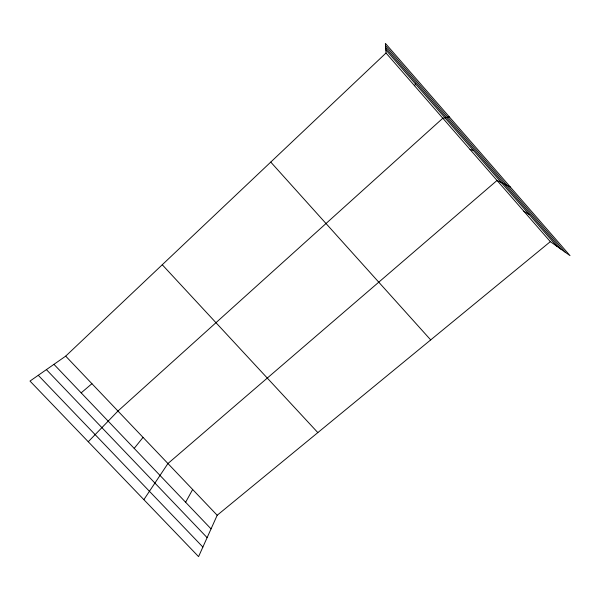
<?xml version="1.0" encoding="UTF-8"?>
<svg xmlns="http://www.w3.org/2000/svg" width="600" height="600" viewBox="0 0 600 600"><rect width="100%" height="100%" fill="white"/><g stroke="black" fill="none" stroke-linecap="round" stroke-linejoin="round"><path stroke-width="0.9" d="M550.335 241.65L217.185 515.265L198.57 556.62L30 381.075L65.692 356.138L386.033 53.002L385.38 43.38L570 255.608L550.335 241.65L386.033 53.002M414.555 85.755L415.522 83.985M185.625 502.26L192.653 489.495M143.865 499.65L167.94 463.53L497.033 180.458L510.24 186.907M134.197 448.388L143.04 437.385M88.252 441.743L117.96 411.037L442.838 118.222L449.34 116.91M81.172 392.857L91.927 383.692M470.048 149.468L473.272 150.322M523.793 211.185L529.162 214.522M38.273 375.3L202.875 547.05M53.948 364.343L211.05 528.885M46.402 369.615L207.12 537.638M65.692 356.138L217.185 515.265M162.262 264.75L317.835 432.6M270.757 162.083L430.695 339.915M385.53 45.638L565.395 252.345M385.68 47.843L560.903 249.15M385.815 49.867L556.748 246.21"/></g></svg>
